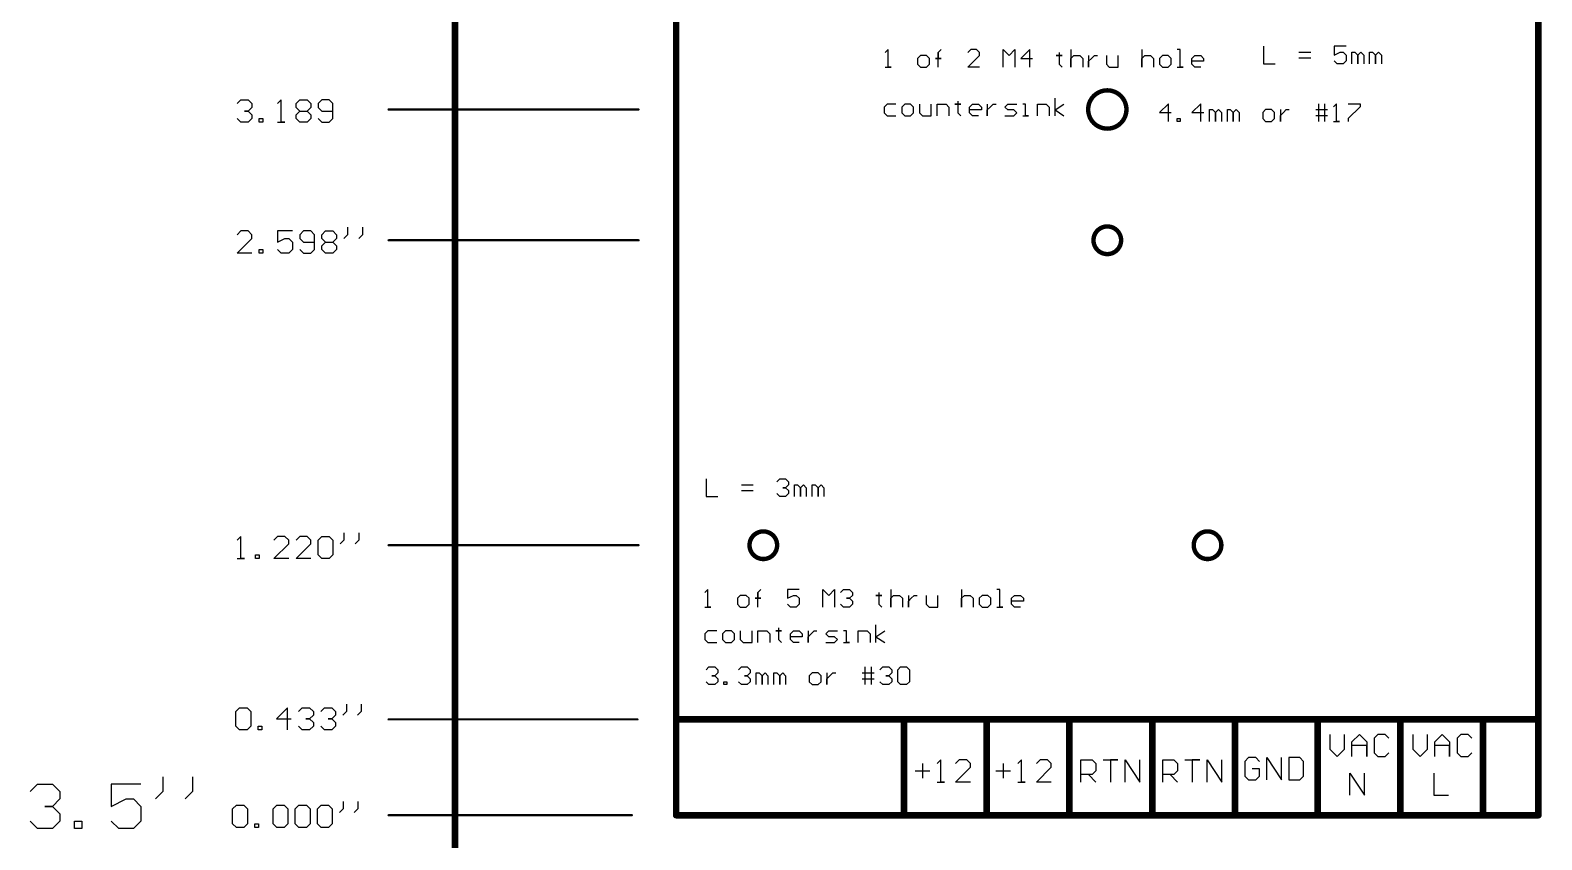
# Model space of a CAD drawing. Extents: x 0.1 to 22.4, y 0.2 to 23.3.
# Drawn here: x 0.08 to 6.91, y 5.39 to 9.05 of the extents above; entities that cross this region are included whole.
import ezdxf

# ---------------------------------------------------------------- set-up
doc = ezdxf.new("R2010")
doc.units = 0
doc.header["$MEASUREMENT"] = 0
for name, color, linetype in [('BOTTOMLAYER', 5, 'CONTINUOUS'), ('MECHANICAL1', 6, 'CONTINUOUS'), ('TOPLAYER', 1, 'CONTINUOUS'), ('TOPOVERLAY', 2, 'CONTINUOUS')]:
    doc.layers.add(name, color=color, linetype=linetype)

msp = doc.modelspace()

# ---------------------------------------------------------------- linework, layer by layer
at = {"layer": 'BOTTOMLAYER'}
for p, q in [((3.9583, 8.96), (3.945, 8.9466)), ((3.9583, 8.88), (3.9583, 8.96)), ((4.1849, 8.9466), (4.1983, 8.96)), ((4.3315, 8.96), (4.3182, 8.9466)), ((4.3582, 8.96), (4.3315, 8.96)), ((4.3715, 8.9466), (4.3582, 8.96)), ((4.4782, 8.88), (4.4782, 8.96)), ((4.4782, 8.96), (4.5048, 8.9333)), ((4.5048, 8.9333), (4.5315, 8.96)), ((4.5315, 8.96), (4.5315, 8.88)), ((4.5981, 8.96), (4.5581, 8.92)), ((4.5981, 8.88), (4.5981, 8.96)), ((4.7847, 8.96), (4.7847, 8.88)), ((5.1046, 8.96), (5.1046, 8.88)), ((5.2779, 8.96), (5.2646, 8.96)), ((5.2779, 8.88), (5.2779, 8.96)), ((5.655, 8.975), (5.655, 8.895)), ((6.0282, 8.975), (5.9749, 8.975)), ((5.9749, 8.975), (5.9749, 8.935)), ((4.1049, 8.9333), (4.0916, 8.92)), ((4.0916, 8.92), (4.0916, 8.8933)), ((4.0916, 8.8933), (4.1049, 8.88)), ((4.1316, 8.9333), (4.1049, 8.9333)), ((4.1449, 8.92), (4.1316, 8.9333)), ((4.1316, 8.88), (4.1449, 8.8933)), ((4.1449, 8.8933), (4.1449, 8.92)), ((4.1849, 8.92), (4.1716, 8.92)), ((4.1716, 8.92), (4.1983, 8.92)), ((4.1849, 8.88), (4.1849, 8.9466)), ((4.1849, 8.9466), (4.1849, 8.92)), ((4.1849, 8.92), (4.1849, 8.9466)), ((4.1983, 8.92), (4.1849, 8.92)), ((4.3182, 8.88), (4.3715, 8.9333)), ((4.3715, 8.9333), (4.3715, 8.9466)), ((4.5581, 8.92), (4.6115, 8.92)), ((4.7314, 8.9333), (4.7181, 8.9333)), ((4.7181, 8.9333), (4.7447, 8.9333)), ((4.7314, 8.9466), (4.7314, 8.9333)), ((4.7447, 8.9333), (4.7314, 8.9333)), ((4.7314, 8.9333), (4.7314, 8.8933)), ((4.7314, 8.8933), (4.7447, 8.88)), ((4.7847, 8.92), (4.7981, 8.9333)), ((4.7847, 8.88), (4.7847, 8.92)), ((4.7981, 8.9333), (4.8247, 8.9333)), ((4.8247, 8.9333), (4.838, 8.92)), ((4.838, 8.92), (4.838, 8.88)), ((4.8647, 8.9333), (4.8647, 8.88)), ((4.8647, 8.9067), (4.878, 8.92)), ((4.8647, 8.88), (4.8647, 8.9067)), ((4.878, 8.92), (4.8914, 8.9333)), ((4.8914, 8.9333), (4.9047, 8.9333)), ((4.9447, 8.9333), (4.9447, 8.8933)), ((4.9447, 8.8933), (4.958, 8.88)), ((4.998, 8.88), (4.998, 8.9333)), ((5.1046, 8.92), (5.118, 8.9333)), ((5.1046, 8.88), (5.1046, 8.92)), ((5.118, 8.9333), (5.1446, 8.9333)), ((5.1446, 8.9333), (5.1579, 8.92)), ((5.1579, 8.92), (5.1579, 8.88)), ((5.1979, 8.9333), (5.1846, 8.92)), ((5.1846, 8.92), (5.1846, 8.8933)), ((5.1846, 8.8933), (5.1979, 8.88)), ((5.2246, 8.9333), (5.1979, 8.9333)), ((5.2379, 8.92), (5.2246, 8.9333)), ((5.2246, 8.88), (5.2379, 8.8933)), ((5.2379, 8.8933), (5.2379, 8.92)), ((5.3312, 8.92), (5.3445, 8.9333)), ((5.3312, 8.8933), (5.3312, 8.92)), ((5.3845, 8.9067), (5.3312, 8.9067)), ((5.3445, 8.88), (5.3312, 8.8933)), ((5.3445, 8.9333), (5.3712, 8.9333)), ((5.3712, 8.9333), (5.3845, 8.92)), ((5.3845, 8.92), (5.3845, 8.9067)), ((5.655, 8.895), (5.7083, 8.895)), ((5.8149, 8.9483), (5.8683, 8.9483)), ((5.8149, 8.9217), (5.8683, 8.9217)), ((5.9749, 8.935), (6.0016, 8.9483)), ((5.9882, 8.895), (5.9749, 8.9083)), ((6.0149, 8.895), (5.9882, 8.895)), ((6.0016, 8.9483), (6.0149, 8.9483)), ((6.0149, 8.9483), (6.0282, 8.935)), ((6.0282, 8.9083), (6.0149, 8.895)), ((6.0282, 8.935), (6.0282, 8.9083)), ((6.0549, 8.895), (6.0549, 8.9483)), ((6.0549, 8.9483), (6.0682, 8.9483)), ((6.0682, 8.9483), (6.0815, 8.935)), ((6.0815, 8.935), (6.0949, 8.9483)), ((6.0815, 8.935), (6.0815, 8.895)), ((6.0815, 8.895), (6.0815, 8.935)), ((6.0949, 8.9483), (6.1082, 8.935)), ((6.1082, 8.935), (6.1082, 8.895)), ((6.1348, 8.895), (6.1348, 8.9483)), ((6.1348, 8.9483), (6.1482, 8.9483)), ((6.1482, 8.9483), (6.1615, 8.935)), ((6.1615, 8.935), (6.1748, 8.9483)), ((6.1615, 8.935), (6.1615, 8.895)), ((6.1615, 8.895), (6.1615, 8.935)), ((6.1748, 8.9483), (6.1882, 8.935)), ((6.1882, 8.935), (6.1882, 8.895)), ((3.945, 8.88), (3.9717, 8.88)), ((3.9717, 8.88), (3.9583, 8.88)), ((4.1049, 8.88), (4.1316, 8.88)), ((4.3715, 8.88), (4.3182, 8.88)), ((4.958, 8.88), (4.998, 8.88)), ((5.1979, 8.88), (5.2246, 8.88)), ((5.2646, 8.88), (5.2912, 8.88)), ((5.2912, 8.88), (5.2779, 8.88)), ((5.3712, 8.88), (5.3445, 8.88)), ((3.9533, 8.7133), (3.94, 8.7)), ((3.94, 8.7), (3.94, 8.6733)), ((3.9933, 8.7133), (3.9533, 8.7133)), ((4.0333, 8.7133), (4.02, 8.7)), ((4.02, 8.7), (4.02, 8.6733)), ((4.06, 8.7133), (4.0333, 8.7133)), ((4.0733, 8.7), (4.06, 8.7133)), ((4.0733, 8.6733), (4.0733, 8.7)), ((4.0999, 8.7133), (4.0999, 8.6733)), ((4.1533, 8.66), (4.1533, 8.7133)), ((4.1799, 8.66), (4.1799, 8.7133)), ((4.1799, 8.7133), (4.2199, 8.7133)), ((4.2199, 8.7133), (4.2332, 8.7)), ((4.2332, 8.7), (4.2332, 8.66)), ((4.2732, 8.7133), (4.2599, 8.7133)), ((4.2599, 8.7133), (4.2866, 8.7133)), ((4.2732, 8.7266), (4.2732, 8.7133)), ((4.2866, 8.7133), (4.2732, 8.7133)), ((4.2732, 8.7133), (4.2732, 8.6733)), ((4.3265, 8.7), (4.3399, 8.7133)), ((4.3265, 8.6733), (4.3265, 8.7)), ((4.3799, 8.6867), (4.3265, 8.6867)), ((4.3399, 8.7133), (4.3665, 8.7133)), ((4.3665, 8.7133), (4.3799, 8.7)), ((4.3799, 8.7), (4.3799, 8.6867)), ((4.4065, 8.7133), (4.4065, 8.66)), ((4.4065, 8.6867), (4.4198, 8.7)), ((4.4065, 8.66), (4.4065, 8.6867)), ((4.4198, 8.7), (4.4332, 8.7133)), ((4.4332, 8.7133), (4.4465, 8.7133)), ((4.4865, 8.7), (4.4998, 8.7133)), ((4.4998, 8.6867), (4.4865, 8.7)), ((4.4998, 8.7133), (4.5398, 8.7133)), ((4.5265, 8.6867), (4.4998, 8.6867)), ((4.5398, 8.6733), (4.5265, 8.6867)), ((4.5798, 8.7133), (4.5665, 8.7133)), ((4.5798, 8.66), (4.5798, 8.7133)), ((4.6331, 8.66), (4.6331, 8.7133)), ((4.6331, 8.7133), (4.6731, 8.7133)), ((4.6731, 8.7133), (4.6864, 8.7)), ((4.6864, 8.7), (4.6864, 8.66)), ((4.7131, 8.66), (4.7131, 8.74)), ((4.7131, 8.6867), (4.7531, 8.7133)), ((4.7131, 8.6867), (4.7531, 8.66)), ((5.225, 8.715), (5.185, 8.675)), ((5.225, 8.635), (5.225, 8.715)), ((5.3716, 8.715), (5.3316, 8.675)), ((5.3716, 8.635), (5.3716, 8.715)), ((5.4116, 8.635), (5.4116, 8.6883)), ((5.4116, 8.6883), (5.4249, 8.6883)), ((5.4249, 8.6883), (5.4383, 8.675)), ((5.4383, 8.675), (5.4516, 8.6883)), ((5.4516, 8.6883), (5.4649, 8.675)), ((5.4916, 8.635), (5.4916, 8.6883)), ((5.4916, 8.6883), (5.5049, 8.6883)), ((5.5049, 8.6883), (5.5182, 8.675)), ((5.5182, 8.675), (5.5316, 8.6883)), ((5.5316, 8.6883), (5.5449, 8.675)), ((5.6648, 8.6883), (5.6515, 8.675)), ((5.6915, 8.6883), (5.6648, 8.6883)), ((5.7048, 8.675), (5.6915, 8.6883)), ((5.7315, 8.6883), (5.7315, 8.635)), ((5.7448, 8.675), (5.7581, 8.6883)), ((5.7581, 8.6883), (5.7715, 8.6883)), ((5.8914, 8.6883), (5.9314, 8.6883)), ((5.9048, 8.635), (5.9048, 8.715)), ((5.9314, 8.715), (5.9314, 8.635)), ((5.9314, 8.6883), (5.9448, 8.6883)), ((5.9847, 8.715), (5.9714, 8.7016)), ((5.9847, 8.635), (5.9847, 8.715)), ((6.0381, 8.715), (6.0914, 8.715)), ((6.0914, 8.7016), (6.0381, 8.6483)), ((6.0914, 8.715), (6.0914, 8.7016)), ((3.94, 8.6733), (3.9533, 8.66)), ((3.9533, 8.66), (3.9933, 8.66)), ((4.02, 8.6733), (4.0333, 8.66)), ((4.0333, 8.66), (4.06, 8.66)), ((4.06, 8.66), (4.0733, 8.6733)), ((4.0999, 8.6733), (4.1133, 8.66)), ((4.1133, 8.66), (4.1533, 8.66)), ((4.2732, 8.6733), (4.2866, 8.66)), ((4.3399, 8.66), (4.3265, 8.6733)), ((4.3665, 8.66), (4.3399, 8.66)), ((4.4865, 8.66), (4.5265, 8.66)), ((4.5265, 8.66), (4.5398, 8.6733)), ((4.5665, 8.66), (4.5931, 8.66)), ((4.5931, 8.66), (4.5798, 8.66)), ((5.185, 8.675), (5.2383, 8.675)), ((5.265, 8.635), (5.265, 8.6483)), ((5.265, 8.6483), (5.2783, 8.6483)), ((5.2783, 8.635), (5.265, 8.635)), ((5.2783, 8.6483), (5.2783, 8.635)), ((5.3316, 8.675), (5.3849, 8.675)), ((5.4383, 8.675), (5.4383, 8.635)), ((5.4383, 8.635), (5.4383, 8.675)), ((5.4649, 8.675), (5.4649, 8.635)), ((5.5182, 8.675), (5.5182, 8.635)), ((5.5182, 8.635), (5.5182, 8.675)), ((5.5449, 8.675), (5.5449, 8.635)), ((5.6515, 8.675), (5.6515, 8.6483)), ((5.6515, 8.6483), (5.6648, 8.635)), ((5.6648, 8.635), (5.6915, 8.635)), ((5.6915, 8.635), (5.7048, 8.6483)), ((5.7048, 8.6483), (5.7048, 8.675)), ((5.7315, 8.6617), (5.7448, 8.675)), ((5.7315, 8.635), (5.7315, 8.6617)), ((5.8914, 8.6617), (5.9448, 8.6617)), ((5.9714, 8.635), (5.9981, 8.635)), ((5.9981, 8.635), (5.9847, 8.635)), ((6.0381, 8.6483), (6.0381, 8.635))]:
    msp.add_line(p, q, dxfattribs=at)
for points, const_width in [([(5.0355, 8.689, 1), (4.8625, 8.689, 1)], 0.02), ([(4.8575, 8.689, 1), (4.8675, 8.689, 1)], 0.01), ([(5.0305, 8.689, 1), (5.0405, 8.689, 1)], 0.01)]:
    msp.add_lwpolyline(points, format="xyb", close=True, dxfattribs=dict(at, const_width=const_width))
at = {"layer": 'MECHANICAL1'}
for points, const_width in [([(2, 2), (2, 21.37)], 0.03), ([(3, 5.5), (3, 13.768)], 0.03), ([(6.898, 5.5), (6.898, 13.768)], 0.03), ([(1.7, 8.689), (2.83, 8.689)], 0.01), ([(1.7, 8.098), (2.83, 8.098)], 0.01), ([(1.7, 6.72), (2.83, 6.72)], 0.01), ([(3, 5.933), (6.898, 5.933)], 0.03), ([(4.03, 5.5), (4.03, 5.933)], 0.03), ([(4.404, 5.5), (4.404, 5.933)], 0.03), ([(4.778, 5.5), (4.778, 5.933)], 0.03), ([(5.152, 5.5), (5.152, 5.933)], 0.03), ([(5.526, 5.5), (5.526, 5.933)], 0.03), ([(5.9, 5.5), (5.9, 5.933)], 0.03), ([(6.274, 5.5), (6.274, 5.933)], 0.03), ([(6.648, 5.5), (6.648, 5.933)], 0.03), ([(1.7, 5.933), (2.825, 5.933)], 0.01), ([(1.7, 5.5), (2.8, 5.5)], 0.01), ([(3, 5.5), (6.898, 5.5)], 0.03)]:
    msp.add_lwpolyline(points, dxfattribs=dict(at, const_width=const_width))
for points, const_width in [([(1.6975, 8.689, 1), (1.7025, 8.689, 1)], 0.005), ([(2.8275, 8.689, 1), (2.8325, 8.689, 1)], 0.005), ([(1.6975, 8.098, 1), (1.7025, 8.098, 1)], 0.005), ([(2.8275, 8.098, 1), (2.8325, 8.098, 1)], 0.005), ([(1.6975, 6.72, 1), (1.7025, 6.72, 1)], 0.005), ([(2.8275, 6.72, 1), (2.8325, 6.72, 1)], 0.005), ([(2.9925, 5.933, 1), (3.0075, 5.933, 1)], 0.015), ([(4.0225, 5.933, 1), (4.0375, 5.933, 1)], 0.015), ([(4.3965, 5.933, 1), (4.4115, 5.933, 1)], 0.015), ([(4.7705, 5.933, 1), (4.7855, 5.933, 1)], 0.015), ([(5.1445, 5.933, 1), (5.1595, 5.933, 1)], 0.015), ([(5.5185, 5.933, 1), (5.5335, 5.933, 1)], 0.015), ([(5.8925, 5.933, 1), (5.9075, 5.933, 1)], 0.015), ([(6.2665, 5.933, 1), (6.2815, 5.933, 1)], 0.015), ([(6.6405, 5.933, 1), (6.6555, 5.933, 1)], 0.015), ([(6.8905, 5.933, 1), (6.9055, 5.933, 1)], 0.015), ([(1.6975, 5.933, 1), (1.7025, 5.933, 1)], 0.005), ([(2.8225, 5.933, 1), (2.8275, 5.933, 1)], 0.005), ([(1.6975, 5.5, 1), (1.7025, 5.5, 1)], 0.005), ([(2.7975, 5.5, 1), (2.8025, 5.5, 1)], 0.005), ([(2.9925, 5.5, 1), (3.0075, 5.5, 1)], 0.015), ([(2.9925, 5.5, 1), (3.0075, 5.5, 1)], 0.015), ([(4.0225, 5.5, 1), (4.0375, 5.5, 1)], 0.015), ([(4.3965, 5.5, 1), (4.4115, 5.5, 1)], 0.015), ([(4.7705, 5.5, 1), (4.7855, 5.5, 1)], 0.015), ([(5.1445, 5.5, 1), (5.1595, 5.5, 1)], 0.015), ([(5.5185, 5.5, 1), (5.5335, 5.5, 1)], 0.015), ([(5.8925, 5.5, 1), (5.9075, 5.5, 1)], 0.015), ([(6.2665, 5.5, 1), (6.2815, 5.5, 1)], 0.015), ([(6.6405, 5.5, 1), (6.6555, 5.5, 1)], 0.015), ([(6.8905, 5.5, 1), (6.9055, 5.5, 1)], 0.015), ([(6.8905, 5.5, 1), (6.9055, 5.5, 1)], 0.015)]:
    msp.add_lwpolyline(points, format="xyb", close=True, dxfattribs=dict(at, const_width=const_width))
at = {"layer": 'TOPLAYER'}
for p, q in [((3.135, 7.02), (3.135, 6.94)), ((3.2949, 6.9933), (3.3483, 6.9933)), ((3.4549, 7.0066), (3.4682, 7.02)), ((3.4682, 7.02), (3.4949, 7.02)), ((3.4949, 6.98), (3.4816, 6.98)), ((3.4816, 6.98), (3.4949, 6.98)), ((3.4949, 7.02), (3.5082, 7.0066)), ((3.5082, 6.9933), (3.4949, 6.98)), ((3.4949, 6.98), (3.5082, 6.9667)), ((3.5082, 7.0066), (3.5082, 6.9933)), ((3.5349, 6.94), (3.5349, 6.9933)), ((3.5349, 6.9933), (3.5482, 6.9933)), ((3.5482, 6.9933), (3.5615, 6.98)), ((3.5615, 6.98), (3.5749, 6.9933)), ((3.5615, 6.98), (3.5615, 6.94)), ((3.5615, 6.94), (3.5615, 6.98)), ((3.5749, 6.9933), (3.5882, 6.98)), ((3.5882, 6.98), (3.5882, 6.94)), ((3.6148, 6.94), (3.6148, 6.9933)), ((3.6148, 6.9933), (3.6282, 6.9933)), ((3.6282, 6.9933), (3.6415, 6.98)), ((3.6415, 6.98), (3.6548, 6.9933)), ((3.6415, 6.98), (3.6415, 6.94)), ((3.6415, 6.94), (3.6415, 6.98)), ((3.6548, 6.9933), (3.6682, 6.98)), ((3.6682, 6.98), (3.6682, 6.94)), ((3.135, 6.94), (3.1883, 6.94)), ((3.2949, 6.9667), (3.3483, 6.9667)), ((3.4682, 6.94), (3.4549, 6.9533)), ((3.4949, 6.94), (3.4682, 6.94)), ((3.5082, 6.9533), (3.4949, 6.94)), ((3.5082, 6.9667), (3.5082, 6.9533)), ((3.1433, 6.52), (3.13, 6.5066)), ((3.1433, 6.44), (3.1433, 6.52)), ((3.2899, 6.4933), (3.2766, 6.48)), ((3.3166, 6.4933), (3.2899, 6.4933)), ((3.3299, 6.48), (3.3166, 6.4933)), ((3.3699, 6.5066), (3.3833, 6.52)), ((3.3699, 6.44), (3.3699, 6.5066)), ((3.3699, 6.5066), (3.3699, 6.48)), ((3.3699, 6.48), (3.3699, 6.5066)), ((3.5565, 6.52), (3.5032, 6.52)), ((3.5032, 6.52), (3.5032, 6.48)), ((3.5032, 6.48), (3.5299, 6.4933)), ((3.5299, 6.4933), (3.5432, 6.4933)), ((3.5432, 6.4933), (3.5565, 6.48)), ((3.6632, 6.44), (3.6632, 6.52)), ((3.6632, 6.52), (3.6898, 6.4933)), ((3.6898, 6.4933), (3.7165, 6.52)), ((3.7165, 6.52), (3.7165, 6.44)), ((3.7431, 6.5066), (3.7565, 6.52)), ((3.7565, 6.52), (3.7831, 6.52)), ((3.7831, 6.52), (3.7965, 6.5066)), ((3.7965, 6.4933), (3.7831, 6.48)), ((3.7965, 6.5066), (3.7965, 6.4933)), ((3.9164, 6.4933), (3.9031, 6.4933)), ((3.9031, 6.4933), (3.9297, 6.4933)), ((3.9164, 6.5066), (3.9164, 6.4933)), ((3.9297, 6.4933), (3.9164, 6.4933)), ((3.9164, 6.4933), (3.9164, 6.4533)), ((3.9697, 6.52), (3.9697, 6.44)), ((3.9697, 6.48), (3.9831, 6.4933)), ((3.9831, 6.4933), (4.0097, 6.4933)), ((4.0097, 6.4933), (4.023, 6.48)), ((4.0497, 6.4933), (4.0497, 6.44)), ((4.063, 6.48), (4.0764, 6.4933)), ((4.0764, 6.4933), (4.0897, 6.4933)), ((4.1297, 6.4933), (4.1297, 6.4533)), ((4.183, 6.44), (4.183, 6.4933)), ((4.2896, 6.52), (4.2896, 6.44)), ((4.2896, 6.48), (4.303, 6.4933)), ((4.303, 6.4933), (4.3296, 6.4933)), ((4.3296, 6.4933), (4.3429, 6.48)), ((4.3829, 6.4933), (4.3696, 6.48)), ((4.4096, 6.4933), (4.3829, 6.4933)), ((4.4229, 6.48), (4.4096, 6.4933)), ((4.4629, 6.52), (4.4496, 6.52)), ((4.4629, 6.44), (4.4629, 6.52)), ((4.5162, 6.48), (4.5295, 6.4933)), ((4.5295, 6.4933), (4.5562, 6.4933)), ((4.5562, 6.4933), (4.5695, 6.48)), ((3.13, 6.44), (3.1567, 6.44)), ((3.1567, 6.44), (3.1433, 6.44)), ((3.2766, 6.48), (3.2766, 6.4533)), ((3.2766, 6.4533), (3.2899, 6.44)), ((3.2899, 6.44), (3.3166, 6.44)), ((3.3166, 6.44), (3.3299, 6.4533)), ((3.3299, 6.4533), (3.3299, 6.48)), ((3.3699, 6.48), (3.3566, 6.48)), ((3.3566, 6.48), (3.3833, 6.48)), ((3.3833, 6.48), (3.3699, 6.48)), ((3.5165, 6.44), (3.5032, 6.4533)), ((3.5432, 6.44), (3.5165, 6.44)), ((3.5565, 6.4533), (3.5432, 6.44)), ((3.5565, 6.48), (3.5565, 6.4533)), ((3.7565, 6.44), (3.7431, 6.4533)), ((3.7831, 6.44), (3.7565, 6.44)), ((3.7831, 6.48), (3.7698, 6.48)), ((3.7698, 6.48), (3.7831, 6.48)), ((3.7831, 6.48), (3.7965, 6.4667)), ((3.7965, 6.4533), (3.7831, 6.44)), ((3.7965, 6.4667), (3.7965, 6.4533)), ((3.9164, 6.4533), (3.9297, 6.44)), ((3.9697, 6.44), (3.9697, 6.48)), ((4.023, 6.48), (4.023, 6.44)), ((4.0497, 6.4667), (4.063, 6.48)), ((4.0497, 6.44), (4.0497, 6.4667)), ((4.1297, 6.4533), (4.143, 6.44)), ((4.143, 6.44), (4.183, 6.44)), ((4.2896, 6.44), (4.2896, 6.48)), ((4.3429, 6.48), (4.3429, 6.44)), ((4.3696, 6.48), (4.3696, 6.4533)), ((4.3696, 6.4533), (4.3829, 6.44)), ((4.3829, 6.44), (4.4096, 6.44)), ((4.4096, 6.44), (4.4229, 6.4533)), ((4.4229, 6.4533), (4.4229, 6.48)), ((4.4496, 6.44), (4.4762, 6.44)), ((4.4762, 6.44), (4.4629, 6.44)), ((4.5162, 6.4533), (4.5162, 6.48)), ((4.5695, 6.4667), (4.5162, 6.4667)), ((4.5295, 6.44), (4.5162, 6.4533)), ((4.5562, 6.44), (4.5295, 6.44)), ((4.5695, 6.48), (4.5695, 6.4667)), ((3.9031, 6.28), (3.9031, 6.36)), ((3.1433, 6.3333), (3.13, 6.32)), ((3.13, 6.32), (3.13, 6.2933)), ((3.13, 6.2933), (3.1433, 6.28)), ((3.1833, 6.3333), (3.1433, 6.3333)), ((3.2233, 6.3333), (3.21, 6.32)), ((3.21, 6.32), (3.21, 6.2933)), ((3.21, 6.2933), (3.2233, 6.28)), ((3.25, 6.3333), (3.2233, 6.3333)), ((3.2633, 6.32), (3.25, 6.3333)), ((3.25, 6.28), (3.2633, 6.2933)), ((3.2633, 6.2933), (3.2633, 6.32)), ((3.2899, 6.3333), (3.2899, 6.2933)), ((3.2899, 6.2933), (3.3033, 6.28)), ((3.3433, 6.28), (3.3433, 6.3333)), ((3.3699, 6.28), (3.3699, 6.3333)), ((3.3699, 6.3333), (3.4099, 6.3333)), ((3.4099, 6.3333), (3.4232, 6.32)), ((3.4232, 6.32), (3.4232, 6.28)), ((3.4632, 6.3333), (3.4499, 6.3333)), ((3.4499, 6.3333), (3.4766, 6.3333)), ((3.4632, 6.3466), (3.4632, 6.3333)), ((3.4766, 6.3333), (3.4632, 6.3333)), ((3.4632, 6.3333), (3.4632, 6.2933)), ((3.4632, 6.2933), (3.4766, 6.28)), ((3.5165, 6.32), (3.5299, 6.3333)), ((3.5165, 6.2933), (3.5165, 6.32)), ((3.5699, 6.3067), (3.5165, 6.3067)), ((3.5299, 6.28), (3.5165, 6.2933)), ((3.5299, 6.3333), (3.5565, 6.3333)), ((3.5565, 6.3333), (3.5699, 6.32)), ((3.5699, 6.32), (3.5699, 6.3067)), ((3.5965, 6.3333), (3.5965, 6.28)), ((3.5965, 6.3067), (3.6098, 6.32)), ((3.5965, 6.28), (3.5965, 6.3067)), ((3.6098, 6.32), (3.6232, 6.3333)), ((3.6232, 6.3333), (3.6365, 6.3333)), ((3.6765, 6.32), (3.6898, 6.3333)), ((3.6898, 6.3067), (3.6765, 6.32)), ((3.6898, 6.3333), (3.7298, 6.3333)), ((3.7165, 6.3067), (3.6898, 6.3067)), ((3.7298, 6.2933), (3.7165, 6.3067)), ((3.7165, 6.28), (3.7298, 6.2933)), ((3.7698, 6.3333), (3.7565, 6.3333)), ((3.7698, 6.28), (3.7698, 6.3333)), ((3.8231, 6.28), (3.8231, 6.3333)), ((3.8231, 6.3333), (3.8631, 6.3333)), ((3.8631, 6.3333), (3.8764, 6.32)), ((3.8764, 6.32), (3.8764, 6.28)), ((3.9031, 6.3067), (3.9431, 6.3333)), ((3.9031, 6.3067), (3.9431, 6.28)), ((3.1433, 6.28), (3.1833, 6.28)), ((3.2233, 6.28), (3.25, 6.28)), ((3.3033, 6.28), (3.3433, 6.28)), ((3.5565, 6.28), (3.5299, 6.28)), ((3.6765, 6.28), (3.7165, 6.28)), ((3.7565, 6.28), (3.7831, 6.28)), ((3.7831, 6.28), (3.7698, 6.28)), ((3.135, 6.1566), (3.1483, 6.17)), ((3.1483, 6.17), (3.175, 6.17)), ((3.175, 6.17), (3.1883, 6.1566)), ((3.1883, 6.1566), (3.1883, 6.1433)), ((3.2816, 6.1566), (3.2949, 6.17)), ((3.2949, 6.17), (3.3216, 6.17)), ((3.3216, 6.17), (3.3349, 6.1566)), ((3.3349, 6.1566), (3.3349, 6.1433)), ((3.8548, 6.09), (3.8548, 6.17)), ((3.8814, 6.17), (3.8814, 6.09)), ((3.9214, 6.1566), (3.9347, 6.17)), ((3.9347, 6.17), (3.9614, 6.17)), ((3.9614, 6.17), (3.9747, 6.1566)), ((3.9747, 6.1566), (3.9747, 6.1433)), ((4.0014, 6.1566), (4.0147, 6.17)), ((4.0014, 6.1033), (4.0014, 6.1566)), ((4.0147, 6.17), (4.0414, 6.17)), ((4.0414, 6.17), (4.0547, 6.1566)), ((4.0547, 6.1566), (4.0547, 6.1033)), ((3.1483, 6.09), (3.135, 6.1033)), ((3.175, 6.09), (3.1483, 6.09)), ((3.175, 6.13), (3.1617, 6.13)), ((3.1617, 6.13), (3.175, 6.13)), ((3.1883, 6.1433), (3.175, 6.13)), ((3.175, 6.13), (3.1883, 6.1167)), ((3.1883, 6.1033), (3.175, 6.09)), ((3.1883, 6.1167), (3.1883, 6.1033)), ((3.215, 6.09), (3.215, 6.1033)), ((3.215, 6.1033), (3.2283, 6.1033)), ((3.2283, 6.09), (3.215, 6.09)), ((3.2283, 6.1033), (3.2283, 6.09)), ((3.2949, 6.09), (3.2816, 6.1033)), ((3.3216, 6.09), (3.2949, 6.09)), ((3.3216, 6.13), (3.3083, 6.13)), ((3.3083, 6.13), (3.3216, 6.13)), ((3.3349, 6.1433), (3.3216, 6.13)), ((3.3216, 6.13), (3.3349, 6.1167)), ((3.3349, 6.1033), (3.3216, 6.09)), ((3.3349, 6.1167), (3.3349, 6.1033)), ((3.3616, 6.09), (3.3616, 6.1433)), ((3.3616, 6.1433), (3.3749, 6.1433)), ((3.3749, 6.1433), (3.3883, 6.13)), ((3.3883, 6.13), (3.4016, 6.1433)), ((3.3883, 6.13), (3.3883, 6.09)), ((3.3883, 6.09), (3.3883, 6.13)), ((3.4016, 6.1433), (3.4149, 6.13)), ((3.4149, 6.13), (3.4149, 6.09)), ((3.4416, 6.09), (3.4416, 6.1433)), ((3.4416, 6.1433), (3.4549, 6.1433)), ((3.4549, 6.1433), (3.4682, 6.13)), ((3.4682, 6.13), (3.4816, 6.1433)), ((3.4682, 6.13), (3.4682, 6.09)), ((3.4682, 6.09), (3.4682, 6.13)), ((3.4816, 6.1433), (3.4949, 6.13)), ((3.4949, 6.13), (3.4949, 6.09)), ((3.6148, 6.1433), (3.6015, 6.13)), ((3.6015, 6.13), (3.6015, 6.1033)), ((3.6015, 6.1033), (3.6148, 6.09)), ((3.6415, 6.1433), (3.6148, 6.1433)), ((3.6148, 6.09), (3.6415, 6.09)), ((3.6548, 6.13), (3.6415, 6.1433)), ((3.6415, 6.09), (3.6548, 6.1033)), ((3.6548, 6.1033), (3.6548, 6.13)), ((3.6815, 6.1433), (3.6815, 6.09)), ((3.6815, 6.1167), (3.6948, 6.13)), ((3.6815, 6.09), (3.6815, 6.1167)), ((3.6948, 6.13), (3.7081, 6.1433)), ((3.7081, 6.1433), (3.7215, 6.1433)), ((3.8414, 6.1433), (3.8814, 6.1433)), ((3.8414, 6.1167), (3.8948, 6.1167)), ((3.8814, 6.1433), (3.8948, 6.1433)), ((3.9347, 6.09), (3.9214, 6.1033)), ((3.9614, 6.09), (3.9347, 6.09)), ((3.9614, 6.13), (3.9481, 6.13)), ((3.9481, 6.13), (3.9614, 6.13)), ((3.9747, 6.1433), (3.9614, 6.13)), ((3.9614, 6.13), (3.9747, 6.1167)), ((3.9747, 6.1033), (3.9614, 6.09)), ((3.9747, 6.1167), (3.9747, 6.1033)), ((4.0147, 6.09), (4.0014, 6.1033)), ((4.0414, 6.09), (4.0147, 6.09)), ((4.0547, 6.1033), (4.0414, 6.09))]:
    msp.add_line(p, q, dxfattribs=at)
for points, const_width in [([(5.0114, 8.098, 1), (4.8865, 8.098, 1)], 0.02), ([(4.8815, 8.098, 1), (4.8915, 8.098, 1)], 0.01), ([(5.0065, 8.098, 1), (5.0164, 8.098, 1)], 0.01), ([(3.4564, 6.72, 1), (3.3316, 6.72, 1)], 0.02), ([(5.4645, 6.72, 1), (5.3396, 6.72, 1)], 0.02), ([(3.3266, 6.72, 1), (3.3365, 6.72, 1)], 0.01), ([(3.4514, 6.72, 1), (3.4615, 6.72, 1)], 0.01), ([(5.3346, 6.72, 1), (5.3445, 6.72, 1)], 0.01), ([(5.4595, 6.72, 1), (5.4695, 6.72, 1)], 0.01)]:
    msp.add_lwpolyline(points, format="xyb", close=True, dxfattribs=dict(at, const_width=const_width))
at = {"layer": 'TOPOVERLAY'}
for p, q in [((1.015, 8.7153), (1.0317, 8.732)), ((1.0317, 8.732), (1.065, 8.732)), ((1.065, 8.682), (1.0483, 8.682)), ((1.0483, 8.682), (1.065, 8.682)), ((1.065, 8.732), (1.0816, 8.7153)), ((1.0816, 8.6986), (1.065, 8.682)), ((1.065, 8.682), (1.0816, 8.6653)), ((1.0816, 8.7153), (1.0816, 8.6986)), ((1.2149, 8.732), (1.1983, 8.7153)), ((1.2149, 8.632), (1.2149, 8.732)), ((1.2816, 8.7153), (1.2982, 8.732)), ((1.2816, 8.6986), (1.2816, 8.7153)), ((1.2982, 8.682), (1.2816, 8.6986)), ((1.2816, 8.6653), (1.2982, 8.682)), ((1.2982, 8.732), (1.3316, 8.732)), ((1.2982, 8.682), (1.3316, 8.682)), ((1.3316, 8.732), (1.3482, 8.7153)), ((1.3482, 8.6986), (1.3316, 8.682)), ((1.3316, 8.682), (1.3482, 8.6653)), ((1.3482, 8.7153), (1.3482, 8.6986)), ((1.3982, 8.732), (1.3815, 8.7153)), ((1.3815, 8.7153), (1.3815, 8.6986)), ((1.3815, 8.6986), (1.3982, 8.682)), ((1.4315, 8.732), (1.3982, 8.732)), ((1.3982, 8.682), (1.4482, 8.682)), ((1.4482, 8.7153), (1.4315, 8.732)), ((1.4482, 8.6487), (1.4482, 8.7153)), ((1.0317, 8.632), (1.015, 8.6487)), ((1.065, 8.632), (1.0317, 8.632)), ((1.0816, 8.6487), (1.065, 8.632)), ((1.0816, 8.6653), (1.0816, 8.6487)), ((1.115, 8.632), (1.115, 8.6487)), ((1.115, 8.6487), (1.1316, 8.6487)), ((1.1316, 8.632), (1.115, 8.632)), ((1.1316, 8.6487), (1.1316, 8.632)), ((1.1983, 8.632), (1.2316, 8.632)), ((1.2316, 8.632), (1.2149, 8.632)), ((1.2816, 8.6487), (1.2816, 8.6653)), ((1.2982, 8.632), (1.2816, 8.6487)), ((1.3316, 8.632), (1.2982, 8.632)), ((1.3482, 8.6487), (1.3316, 8.632)), ((1.3482, 8.6653), (1.3482, 8.6487)), ((1.3815, 8.6487), (1.3982, 8.632)), ((1.3982, 8.632), (1.4315, 8.632)), ((1.4315, 8.632), (1.4482, 8.6487)), ((1.0317, 8.14), (1.015, 8.1233)), ((1.065, 8.14), (1.0317, 8.14)), ((1.0816, 8.1233), (1.065, 8.14)), ((1.2649, 8.14), (1.1983, 8.14)), ((1.1983, 8.14), (1.1983, 8.09)), ((1.3149, 8.14), (1.2982, 8.1233)), ((1.3482, 8.14), (1.3149, 8.14)), ((1.3649, 8.1233), (1.3482, 8.14)), ((1.3982, 8.1233), (1.4149, 8.14)), ((1.4149, 8.14), (1.4482, 8.14)), ((1.4482, 8.14), (1.4649, 8.1233)), ((1.5148, 8.1566), (1.5148, 8.1233)), ((1.5815, 8.1566), (1.5815, 8.1233)), ((1.015, 8.04), (1.0816, 8.1066)), ((1.0816, 8.1066), (1.0816, 8.1233)), ((1.1983, 8.09), (1.2316, 8.1066)), ((1.2316, 8.1066), (1.2483, 8.1066)), ((1.2483, 8.1066), (1.2649, 8.09)), ((1.2649, 8.09), (1.2649, 8.0567)), ((1.2982, 8.1233), (1.2982, 8.1066)), ((1.2982, 8.1066), (1.3149, 8.09)), ((1.3149, 8.09), (1.3649, 8.09)), ((1.3649, 8.0567), (1.3649, 8.1233)), ((1.3982, 8.1066), (1.3982, 8.1233)), ((1.4149, 8.09), (1.3982, 8.1066)), ((1.3982, 8.0733), (1.4149, 8.09)), ((1.3982, 8.0567), (1.3982, 8.0733)), ((1.4149, 8.09), (1.4482, 8.09)), ((1.4649, 8.1066), (1.4482, 8.09)), ((1.4482, 8.09), (1.4649, 8.0733)), ((1.4649, 8.1233), (1.4649, 8.1066)), ((1.4649, 8.0733), (1.4649, 8.0567)), ((1.5148, 8.1233), (1.4982, 8.1066)), ((1.5815, 8.1233), (1.5648, 8.1066)), ((1.0816, 8.04), (1.015, 8.04)), ((1.115, 8.04), (1.115, 8.0567)), ((1.115, 8.0567), (1.1316, 8.0567)), ((1.1316, 8.04), (1.115, 8.04)), ((1.1316, 8.0567), (1.1316, 8.04)), ((1.2149, 8.04), (1.1983, 8.0567)), ((1.2483, 8.04), (1.2149, 8.04)), ((1.2649, 8.0567), (1.2483, 8.04)), ((1.2982, 8.0567), (1.3149, 8.04)), ((1.3149, 8.04), (1.3482, 8.04)), ((1.3482, 8.04), (1.3649, 8.0567)), ((1.4149, 8.04), (1.3982, 8.0567)), ((1.4482, 8.04), (1.4149, 8.04)), ((1.4649, 8.0567), (1.4482, 8.04)), ((1.4982, 6.7766), (1.4982, 6.7433)), ((1.5648, 6.7766), (1.5648, 6.7433)), ((1.0317, 6.76), (1.015, 6.7433)), ((1.0317, 6.66), (1.0317, 6.76)), ((1.1983, 6.76), (1.1816, 6.7433)), ((1.1816, 6.66), (1.2483, 6.7266)), ((1.2316, 6.76), (1.1983, 6.76)), ((1.2483, 6.7433), (1.2316, 6.76)), ((1.2483, 6.7266), (1.2483, 6.7433)), ((1.2982, 6.76), (1.2816, 6.7433)), ((1.2816, 6.66), (1.3482, 6.7266)), ((1.3316, 6.76), (1.2982, 6.76)), ((1.3482, 6.7433), (1.3316, 6.76)), ((1.3482, 6.7266), (1.3482, 6.7433)), ((1.3815, 6.7433), (1.3982, 6.76)), ((1.3815, 6.6767), (1.3815, 6.7433)), ((1.3982, 6.76), (1.4315, 6.76)), ((1.4315, 6.76), (1.4482, 6.7433)), ((1.4482, 6.7433), (1.4482, 6.6767)), ((1.4982, 6.7433), (1.4815, 6.7266)), ((1.5648, 6.7433), (1.5482, 6.7266)), ((1.015, 6.66), (1.0483, 6.66)), ((1.0483, 6.66), (1.0317, 6.66)), ((1.0983, 6.66), (1.0983, 6.6767)), ((1.0983, 6.6767), (1.115, 6.6767)), ((1.115, 6.66), (1.0983, 6.66)), ((1.115, 6.6767), (1.115, 6.66)), ((1.2483, 6.66), (1.1816, 6.66)), ((1.3482, 6.66), (1.2816, 6.66)), ((1.3982, 6.66), (1.3815, 6.6767)), ((1.4315, 6.66), (1.3982, 6.66)), ((1.4482, 6.6767), (1.4315, 6.66)), ((1.01, 5.9683), (1.0267, 5.985)), ((1.01, 5.9017), (1.01, 5.9683)), ((1.0267, 5.985), (1.06, 5.985)), ((1.06, 5.985), (1.0766, 5.9683)), ((1.0766, 5.9683), (1.0766, 5.9017)), ((1.2433, 5.985), (1.1933, 5.935)), ((1.2433, 5.885), (1.2433, 5.985)), ((1.2932, 5.9683), (1.3099, 5.985)), ((1.3099, 5.985), (1.3432, 5.985)), ((1.3432, 5.985), (1.3599, 5.9683)), ((1.3599, 5.9516), (1.3432, 5.935)), ((1.3599, 5.9683), (1.3599, 5.9516)), ((1.3932, 5.9683), (1.4099, 5.985)), ((1.4099, 5.985), (1.4432, 5.985)), ((1.4432, 5.985), (1.4599, 5.9683)), ((1.4599, 5.9516), (1.4432, 5.935)), ((1.4599, 5.9683), (1.4599, 5.9516)), ((1.5098, 5.9683), (1.4932, 5.9516)), ((1.5098, 6.0016), (1.5098, 5.9683)), ((1.5765, 5.9683), (1.5598, 5.9516)), ((1.5765, 6.0016), (1.5765, 5.9683)), ((1.0267, 5.885), (1.01, 5.9017)), ((1.06, 5.885), (1.0267, 5.885)), ((1.0766, 5.9017), (1.06, 5.885)), ((1.11, 5.885), (1.11, 5.9017)), ((1.11, 5.9017), (1.1266, 5.9017)), ((1.1266, 5.885), (1.11, 5.885)), ((1.1266, 5.9017), (1.1266, 5.885)), ((1.1933, 5.935), (1.2599, 5.935)), ((1.3099, 5.885), (1.2932, 5.9017)), ((1.3432, 5.885), (1.3099, 5.885)), ((1.3432, 5.935), (1.3266, 5.935)), ((1.3266, 5.935), (1.3432, 5.935)), ((1.3432, 5.935), (1.3599, 5.9183)), ((1.3599, 5.9017), (1.3432, 5.885)), ((1.3599, 5.9183), (1.3599, 5.9017)), ((1.4099, 5.885), (1.3932, 5.9017)), ((1.4432, 5.885), (1.4099, 5.885)), ((1.4432, 5.935), (1.4265, 5.935)), ((1.4265, 5.935), (1.4432, 5.935)), ((1.4432, 5.935), (1.4599, 5.9183)), ((1.4599, 5.9017), (1.4432, 5.885)), ((1.4599, 5.9183), (1.4599, 5.9017)), ((5.955, 5.865), (5.955, 5.7983)), ((6.0216, 5.7983), (6.0216, 5.865)), ((6.055, 5.8316), (6.0883, 5.865)), ((6.055, 5.765), (6.055, 5.8316)), ((6.1216, 5.815), (6.055, 5.815)), ((6.0883, 5.865), (6.1216, 5.8316)), ((6.1216, 5.8316), (6.1216, 5.765)), ((6.1216, 5.765), (6.1216, 5.815)), ((6.1716, 5.865), (6.1549, 5.8483)), ((6.1549, 5.8483), (6.1549, 5.7817)), ((6.2049, 5.865), (6.1716, 5.865)), ((6.2216, 5.8483), (6.2049, 5.865)), ((6.33, 5.865), (6.33, 5.7983)), ((6.3966, 5.7983), (6.3966, 5.865)), ((6.43, 5.8316), (6.4633, 5.865)), ((6.43, 5.765), (6.43, 5.8316)), ((6.4966, 5.815), (6.43, 5.815)), ((6.4633, 5.865), (6.4966, 5.8316)), ((6.4966, 5.8316), (6.4966, 5.765)), ((6.4966, 5.765), (6.4966, 5.815)), ((6.5466, 5.865), (6.5299, 5.8483)), ((6.5299, 5.8483), (6.5299, 5.7817)), ((6.5799, 5.865), (6.5466, 5.865)), ((6.5966, 5.8483), (6.5799, 5.865)), ((4.1966, 5.75), (4.18, 5.7333)), ((4.1966, 5.65), (4.1966, 5.75)), ((4.2799, 5.75), (4.2633, 5.7333)), ((4.3133, 5.75), (4.2799, 5.75)), ((4.3299, 5.7333), (4.3133, 5.75)), ((4.5616, 5.75), (4.545, 5.7333)), ((4.5616, 5.65), (4.5616, 5.75)), ((4.6449, 5.75), (4.6283, 5.7333)), ((4.6783, 5.75), (4.6449, 5.75)), ((4.6949, 5.7333), (4.6783, 5.75)), ((4.83, 5.65), (4.83, 5.75)), ((4.83, 5.75), (4.88, 5.75)), ((4.88, 5.75), (4.8966, 5.7333)), ((4.93, 5.75), (4.9966, 5.75)), ((4.9966, 5.75), (4.9633, 5.75)), ((4.9633, 5.75), (4.9633, 5.65)), ((5.0299, 5.65), (5.0299, 5.75)), ((5.0299, 5.75), (5.0966, 5.65)), ((5.0966, 5.65), (5.0966, 5.75)), ((5.2, 5.65), (5.2, 5.75)), ((5.2, 5.75), (5.25, 5.75)), ((5.25, 5.75), (5.2666, 5.7333)), ((5.3, 5.75), (5.3666, 5.75)), ((5.3666, 5.75), (5.3333, 5.75)), ((5.3333, 5.75), (5.3333, 5.65)), ((5.3999, 5.65), (5.3999, 5.75)), ((5.3999, 5.75), (5.4666, 5.65)), ((5.4666, 5.65), (5.4666, 5.75)), ((5.5867, 5.76), (5.57, 5.7433)), ((5.57, 5.7433), (5.57, 5.6767)), ((5.62, 5.76), (5.5867, 5.76)), ((5.6366, 5.7433), (5.62, 5.76)), ((5.67, 5.66), (5.67, 5.76)), ((5.67, 5.76), (5.7366, 5.66)), ((5.7366, 5.66), (5.7366, 5.76)), ((5.7699, 5.76), (5.7699, 5.66)), ((5.8199, 5.76), (5.7699, 5.76)), ((5.8366, 5.7433), (5.8199, 5.76)), ((5.8366, 5.6767), (5.8366, 5.7433)), ((5.955, 5.7983), (5.9883, 5.765)), ((5.9883, 5.765), (6.0216, 5.7983)), ((6.1549, 5.7817), (6.1716, 5.765)), ((6.1716, 5.765), (6.2049, 5.765)), ((6.2049, 5.765), (6.2216, 5.7817)), ((6.33, 5.7983), (6.3633, 5.765)), ((6.3633, 5.765), (6.3966, 5.7983)), ((6.5299, 5.7817), (6.5466, 5.765)), ((6.5466, 5.765), (6.5799, 5.765)), ((6.5799, 5.765), (6.5966, 5.7817)), ((0.6798, 5.6733), (0.6798, 5.6066)), ((0.8131, 5.6733), (0.8131, 5.6066)), ((4.08, 5.7), (4.1466, 5.7)), ((4.1133, 5.7333), (4.1133, 5.6667)), ((4.2633, 5.65), (4.3299, 5.7166)), ((4.3299, 5.7166), (4.3299, 5.7333)), ((4.445, 5.7), (4.5116, 5.7)), ((4.4783, 5.7333), (4.4783, 5.6667)), ((4.6283, 5.65), (4.6949, 5.7166)), ((4.6949, 5.7166), (4.6949, 5.7333)), ((4.88, 5.6833), (4.83, 5.6833)), ((4.8633, 5.6833), (4.8966, 5.65)), ((4.8966, 5.7), (4.88, 5.6833)), ((4.8966, 5.7333), (4.8966, 5.7)), ((5.25, 5.6833), (5.2, 5.6833)), ((5.2333, 5.6833), (5.2666, 5.65)), ((5.2666, 5.7), (5.25, 5.6833)), ((5.2666, 5.7333), (5.2666, 5.7)), ((5.57, 5.6767), (5.5867, 5.66)), ((5.6366, 5.71), (5.6033, 5.71)), ((5.62, 5.66), (5.6366, 5.6767)), ((5.6366, 5.6767), (5.6366, 5.71)), ((5.8199, 5.66), (5.8366, 5.6767)), ((6.045, 5.59), (6.045, 5.69)), ((6.045, 5.69), (6.1116, 5.59)), ((6.1116, 5.59), (6.1116, 5.69)), ((6.425, 5.69), (6.425, 5.59)), ((0.08, 5.6066), (0.1133, 5.6399)), ((0.1133, 5.6399), (0.18, 5.6399)), ((0.18, 5.6399), (0.2133, 5.6066)), ((0.2133, 5.6066), (0.2133, 5.5733)), ((0.5798, 5.6399), (0.4465, 5.6399)), ((0.4465, 5.6399), (0.4465, 5.54)), ((0.6798, 5.6066), (0.6465, 5.5733)), ((0.8131, 5.6066), (0.7798, 5.5733)), ((4.18, 5.65), (4.2133, 5.65)), ((4.2133, 5.65), (4.1966, 5.65)), ((4.3299, 5.65), (4.2633, 5.65)), ((4.545, 5.65), (4.5783, 5.65)), ((4.5783, 5.65), (4.5616, 5.65)), ((4.6949, 5.65), (4.6283, 5.65)), ((5.5867, 5.66), (5.62, 5.66)), ((5.7699, 5.66), (5.8199, 5.66)), ((0.18, 5.54), (0.1466, 5.54)), ((0.1466, 5.54), (0.18, 5.54)), ((0.2133, 5.5733), (0.18, 5.54)), ((0.18, 5.54), (0.2133, 5.5066)), ((0.4465, 5.54), (0.5132, 5.5733)), ((0.5132, 5.5733), (0.5465, 5.5733)), ((0.5465, 5.5733), (0.5798, 5.54)), ((0.5798, 5.54), (0.5798, 5.4733)), ((0.995, 5.5283), (1.0117, 5.545)), ((1.0117, 5.545), (1.045, 5.545)), ((1.045, 5.545), (1.0616, 5.5283)), ((1.1783, 5.5283), (1.1949, 5.545)), ((1.1949, 5.545), (1.2283, 5.545)), ((1.2283, 5.545), (1.2449, 5.5283)), ((1.2782, 5.5283), (1.2949, 5.545)), ((1.2949, 5.545), (1.3282, 5.545)), ((1.3282, 5.545), (1.3449, 5.5283)), ((1.3782, 5.5283), (1.3949, 5.545)), ((1.3949, 5.545), (1.4282, 5.545)), ((1.4282, 5.545), (1.4449, 5.5283)), ((1.4948, 5.5616), (1.4948, 5.5283)), ((1.5615, 5.5616), (1.5615, 5.5283)), ((6.425, 5.59), (6.4916, 5.59)), ((0.1133, 5.44), (0.08, 5.4733)), ((0.2133, 5.4733), (0.18, 5.44)), ((0.2133, 5.5066), (0.2133, 5.4733)), ((0.2799, 5.44), (0.2799, 5.4733)), ((0.2799, 5.4733), (0.3133, 5.4733)), ((0.3133, 5.4733), (0.3133, 5.44)), ((0.4799, 5.44), (0.4465, 5.4733)), ((0.5798, 5.4733), (0.5465, 5.44)), ((0.995, 5.4617), (0.995, 5.5283)), ((1.0616, 5.5283), (1.0616, 5.4617)), ((1.1783, 5.4617), (1.1783, 5.5283)), ((1.2449, 5.5283), (1.2449, 5.4617)), ((1.2782, 5.4617), (1.2782, 5.5283)), ((1.3449, 5.5283), (1.3449, 5.4617)), ((1.3782, 5.4617), (1.3782, 5.5283)), ((1.4449, 5.5283), (1.4449, 5.4617)), ((1.4948, 5.5283), (1.4782, 5.5116)), ((1.5615, 5.5283), (1.5448, 5.5116)), ((0.18, 5.44), (0.1133, 5.44)), ((0.3133, 5.44), (0.2799, 5.44)), ((0.5465, 5.44), (0.4799, 5.44)), ((1.0117, 5.445), (0.995, 5.4617)), ((1.045, 5.445), (1.0117, 5.445)), ((1.0616, 5.4617), (1.045, 5.445)), ((1.095, 5.445), (1.095, 5.4617)), ((1.095, 5.4617), (1.1116, 5.4617)), ((1.1116, 5.445), (1.095, 5.445)), ((1.1116, 5.4617), (1.1116, 5.445)), ((1.1949, 5.445), (1.1783, 5.4617)), ((1.2283, 5.445), (1.1949, 5.445)), ((1.2449, 5.4617), (1.2283, 5.445)), ((1.2949, 5.445), (1.2782, 5.4617)), ((1.3282, 5.445), (1.2949, 5.445)), ((1.3449, 5.4617), (1.3282, 5.445)), ((1.3949, 5.445), (1.3782, 5.4617)), ((1.4282, 5.445), (1.3949, 5.445)), ((1.4449, 5.4617), (1.4282, 5.445))]:
    msp.add_line(p, q, dxfattribs=at)

doc.saveas('drawing.dxf')
